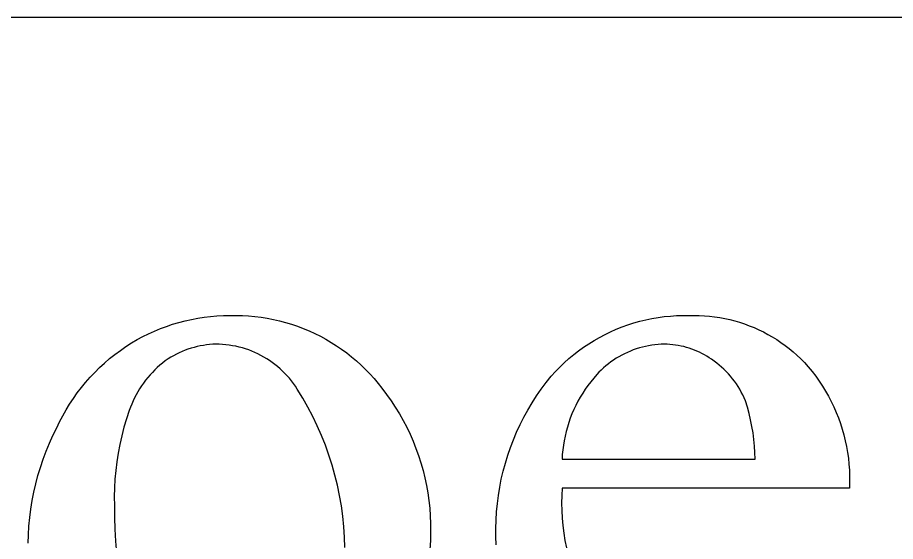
# Model space of a CAD drawing. Extents: x 0 to 595, y 0 to 619.
# Drawn here: x 258.7 to 458.3, y 499.6 to 618.6 of the extents above; entities that cross this region are included whole.
import ezdxf

# ---------------------------------------------------------------- set-up
doc = ezdxf.new("R2010")
doc.units = 0
doc.layers.add('Default', color=7, linetype='CONTINUOUS')

msp = doc.modelspace()

# ---------------------------------------------------------------- linework, layer by layer
at = {"layer": 'Default', "color": 1}
msp.add_lwpolyline([(535.748031, 618.60791), (59.527559, 618.60791)], dxfattribs=at)
at = {"layer": 'Default', "color": 7}
for points in [[(261.107458, 499.129687), (261.157097, 501.077985), (261.27149, 503.023556), (261.450512, 504.964246), (261.693964, 506.897912), (262.001578, 508.822413), (262.373011, 510.735621), (262.807856, 512.635421), (263.30563, 514.519712), (263.865782, 516.386409), (264.487693, 518.233449), (265.170676, 520.058789), (265.913975, 521.860409), (266.716769, 523.636318), (267.578168, 525.384552), (268.242616, 526.768501), (268.954336, 528.128745), (269.712484, 529.463668), (270.516161, 530.771685), (271.364413, 532.051247), (272.256232, 533.300833), (273.190562, 534.518961), (274.166293, 535.704185), (275.182266, 536.8551), (276.237278, 537.970338), (277.330076, 539.048578), (278.459362, 540.088539), (279.623798, 541.088988), (280.822002, 542.048736), (282.05255, 542.966646), (283.313982, 543.841628), (284.604804, 544.672644), (285.874504, 545.410908), (287.168532, 546.105649), (288.485396, 546.756065), (289.823579, 547.361407), (291.181538, 547.920977), (292.557709, 548.434132), (293.950505, 548.900278), (295.358321, 549.318879), (296.779534, 549.689453), (298.212507, 550.011571), (299.655589, 550.284864), (301.107114, 550.509015), (302.565413, 550.683768), (304.028803, 550.80892), (305.495598, 550.884326), (306.964106, 550.909901)], [(306.964106, 550.909901), (308.386304, 550.927558), (309.808281, 550.896854), (311.228391, 550.817825), (312.644994, 550.690565), (314.056451, 550.515217), (315.461132, 550.291986), (316.857411, 550.021129), (318.243675, 549.702961), (319.618322, 549.337849), (320.979761, 548.926214), (322.326418, 548.468533), (323.656738, 547.965335), (324.969182, 547.417201), (326.262232, 546.824765), (327.534394, 546.188713), (328.784198, 545.50978), (330.010197, 544.788749), (331.210975, 544.026456), (332.385144, 543.223781), (333.531346, 542.381653), (334.648255, 541.501044), (335.734582, 540.582973), (336.78907, 539.628501), (337.810498, 538.638733), (338.797688, 537.614811), (339.749498, 536.557921), (340.664826, 535.469282), (341.542615, 534.350156), (342.605579, 532.959877), (343.620474, 531.534131), (344.586119, 530.074577), (345.501388, 528.582918), (346.365214, 527.06089), (347.176593, 525.510267), (347.934577, 523.932856), (348.638284, 522.330495), (349.286894, 520.70505), (349.87965, 519.058416), (350.415864, 517.39251), (350.89491, 515.709275), (351.316229, 514.010671), (351.67933, 512.298677), (351.983792, 510.575289), (352.229258, 508.842513), (352.415443, 507.102369), (352.54213, 505.356884), (352.609172, 503.608093), (352.61649, 501.858033), (352.558142, 499.78042), (352.42999, 497.705942)], [(367.55674, 498.764929), (367.475124, 500.641053), (367.457534, 502.518869), (367.503991, 504.396192), (367.614441, 506.270839), (367.788755, 508.140629), (368.02673, 510.003387), (368.328091, 511.856947), (368.692486, 513.699151), (369.119491, 515.527857), (369.60861, 517.340939), (370.159274, 519.136286), (370.770841, 520.91181), (371.442601, 522.665446), (372.173772, 524.395154), (372.963504, 526.098921), (373.810878, 527.774767), (374.714908, 529.420741), (375.674543, 531.034929), (376.688666, 532.615453), (377.756098, 534.160473), (378.875598, 535.668194), (380.045861, 537.136862), (380.997057, 538.182571), (381.984146, 539.194468), (383.005929, 540.171321), (384.06116, 541.111941), (385.148556, 542.015185), (386.266794, 542.879953), (387.414514, 543.705193), (388.590318, 544.489901), (389.792775, 545.233121), (391.020424, 545.933949), (392.271769, 546.591533), (393.545287, 547.205073), (394.83943, 547.77382), (396.152623, 548.297085), (397.483267, 548.774229), (398.829744, 549.204673), (400.190414, 549.587892), (401.563622, 549.923421), (402.947698, 550.210849), (404.340957, 550.44983), (405.741702, 550.64007), (407.148231, 550.78134), (408.558832, 550.873466), (409.971787, 550.916337), (411.385378, 550.909901), (412.551319, 550.928313), (413.717222, 550.907627), (414.881777, 550.847865), (416.043674, 550.749096), (417.201606, 550.611429), (418.354271, 550.435021), (419.500374, 550.220068), (420.638628, 549.966813), (421.767751, 549.675541), (422.886474, 549.346578), (423.993541, 548.980296), (425.087705, 548.577105), (426.167738, 548.137459), (427.232423, 547.661852), (428.280566, 547.150819), (429.310988, 546.604934), (430.322529, 546.024812), (431.314054, 545.411103), (432.284446, 544.764499), (433.232615, 544.085726), (434.157496, 543.375547), (435.058049, 542.634761), (435.93326, 541.864201), (436.782146, 541.064732), (437.603753, 540.237253), (438.498551, 539.221646), (439.357995, 538.175952), (440.181074, 537.1014), (440.966818, 535.999253), (441.714305, 534.87081), (442.422654, 533.717397), (443.091034, 532.540371), (443.718656, 531.341117), (444.304782, 530.121045), (444.848726, 528.88159), (445.349843, 527.624211), (445.807548, 526.350387), (446.221299, 525.061617), (446.590612, 523.759415), (446.915051, 522.445314), (447.194236, 521.120861), (447.427836, 519.787612), (447.615578, 518.447137), (447.757242, 517.101012), (447.852658, 515.750821), (447.901718, 514.398152), (447.90436, 513.044596), (447.860585, 511.691745), (382.49699, 511.691745)], [(303.798066, 544.373542), (303.078029, 544.346581), (302.359367, 544.294565), (301.642954, 544.217554), (300.929655, 544.115644), (300.220338, 543.988957), (299.515863, 543.837649), (298.817083, 543.6619), (298.124848, 543.461925), (297.439995, 543.237968), (296.763357, 542.990299), (296.095753, 542.719218), (295.437993, 542.425055), (294.790875, 542.108166), (294.155184, 541.768936), (293.531691, 541.407775), (292.921153, 541.025123), (292.282023, 540.566697), (291.658706, 540.086992), (291.051912, 539.586551), (290.462328, 539.065943), (289.890626, 538.52576), (289.337454, 537.966616), (288.803442, 537.389145), (288.289195, 536.794005), (287.795299, 536.181872), (287.322314, 535.55344), (286.870779, 534.909424), (286.441206, 534.250555), (286.034082, 533.577583), (285.649871, 532.891272), (285.28901, 532.192401), (284.951907, 531.481765), (284.638947, 530.760172), (284.350485, 530.028441), (284.086848, 529.287403), (283.448472, 527.396488), (282.874954, 525.484902), (282.366959, 523.554869), (281.925082, 521.608636), (281.549834, 519.648464), (281.241651, 517.676636), (281.000895, 515.695444), (280.827843, 513.707194), (280.722698, 511.714199), (280.685581, 509.718778), (280.716536, 507.723252), (280.692754, 505.015297), (280.763451, 502.308161), (280.928545, 499.605138), (281.187832, 496.90952)], [(333.107, 498.143105), (333.032678, 500.523783), (332.875697, 502.900441), (332.636247, 505.270213), (332.314618, 507.630235), (331.911198, 509.97766), (331.426474, 512.309653), (330.86103, 514.6234), (330.21555, 516.916107), (329.490814, 519.185006), (328.687694, 521.42736), (327.807162, 523.64046), (326.850279, 525.821636), (325.818202, 527.968253), (324.712175, 530.077721), (323.533535, 532.147493), (322.283705, 534.175072), (321.867187, 534.810406), (321.428854, 535.43089), (320.969234, 536.035775), (320.488882, 536.624332), (319.988378, 537.195849), (319.468325, 537.749637), (318.929351, 538.285029), (318.372107, 538.801377), (317.797265, 539.298059), (317.205518, 539.774475), (316.597582, 540.230051), (315.974188, 540.664237), (315.33609, 541.076508), (314.684058, 541.466368), (314.018879, 541.833345), (313.341354, 542.176998), (312.652302, 542.496911), (311.952555, 542.792698), (311.242957, 543.064002), (310.524362, 543.310497), (309.797641, 543.531884), (309.063669, 543.727896), (308.32333, 543.898297), (307.577521, 544.042881), (306.82714, 544.161473), (306.073092, 544.253931), (305.316288, 544.320144), (304.557641, 544.36003), (303.798066, 544.373542)], [(382.49699, 518.228105), (426.383975, 518.228105), (426.349812, 519.730254), (426.263337, 521.230302), (426.124656, 522.726426), (425.933936, 524.216812), (425.69141, 525.699647), (425.397371, 527.173134), (425.052177, 528.635482), (424.656247, 530.084917), (424.210062, 531.519678), (423.920641, 532.186216), (423.608398, 532.842373), (423.273706, 533.487367), (422.916962, 534.120432), (422.538591, 534.740813), (422.139043, 535.347771), (421.718794, 535.940585), (421.278346, 536.518548), (420.81822, 537.080972), (420.338966, 537.627189), (419.841153, 538.156546), (419.325375, 538.668416), (418.792246, 539.162188), (418.242401, 539.637273), (417.676493, 540.093108), (417.095196, 540.529149), (416.499203, 540.944876), (415.973174, 541.299805), (415.435586, 541.636969), (414.887038, 541.955992), (414.328141, 542.256518), (413.75952, 542.538212), (413.18181, 542.80076), (412.595653, 543.043868), (412.001705, 543.267266), (411.400628, 543.470704), (410.793092, 543.653956), (410.179775, 543.816817), (409.561362, 543.959105), (408.938542, 544.080661), (408.312009, 544.18135), (407.682464, 544.26106), (407.050607, 544.319701), (406.417146, 544.357209), (405.782784, 544.373542), (405.060594, 544.354072), (404.339501, 544.309784), (403.620356, 544.240731), (402.90401, 544.146995), (402.191311, 544.028686), (401.483101, 543.885945), (400.780216, 543.718941), (400.083489, 543.52787), (399.393742, 543.312958), (398.711792, 543.074461), (398.038444, 542.812659), (397.374495, 542.527862), (396.72073, 542.220407), (396.077922, 541.890657), (395.44683, 541.539004), (394.828202, 541.165861), (394.222767, 540.771669), (393.631242, 540.356897), (393.054328, 539.922033), (392.492704, 539.467593), (391.947037, 538.994112), (391.41797, 538.502151), (390.906129, 537.992292), (390.41212, 537.465137), (389.711624, 536.667831), (389.039286, 535.846641), (388.395918, 535.002561), (387.7823, 534.136614), (387.199174, 533.249847), (386.647246, 532.343333), (386.127185, 531.41817), (385.639618, 530.475477), (385.185138, 529.516394), (384.764292, 528.542084), (384.377591, 527.553725), (384.025504, 526.552513), (383.708455, 525.539659), (383.42683, 524.51639), (383.180967, 523.483945), (382.971166, 522.443573), (382.79768, 521.396532), (382.660718, 520.34409), (382.560449, 519.287521), (382.49699, 518.228105)], [(382.49699, 511.691745), (382.417612, 509.984145), (382.39695, 508.274827), (382.435026, 506.565807), (382.531796, 504.859105), (382.687146, 503.156735), (382.900894, 501.460708), (383.172785, 499.773025), (383.502499, 498.095681)]]:
    msp.add_lwpolyline(points, dxfattribs=at)

doc.saveas('drawing.dxf')
